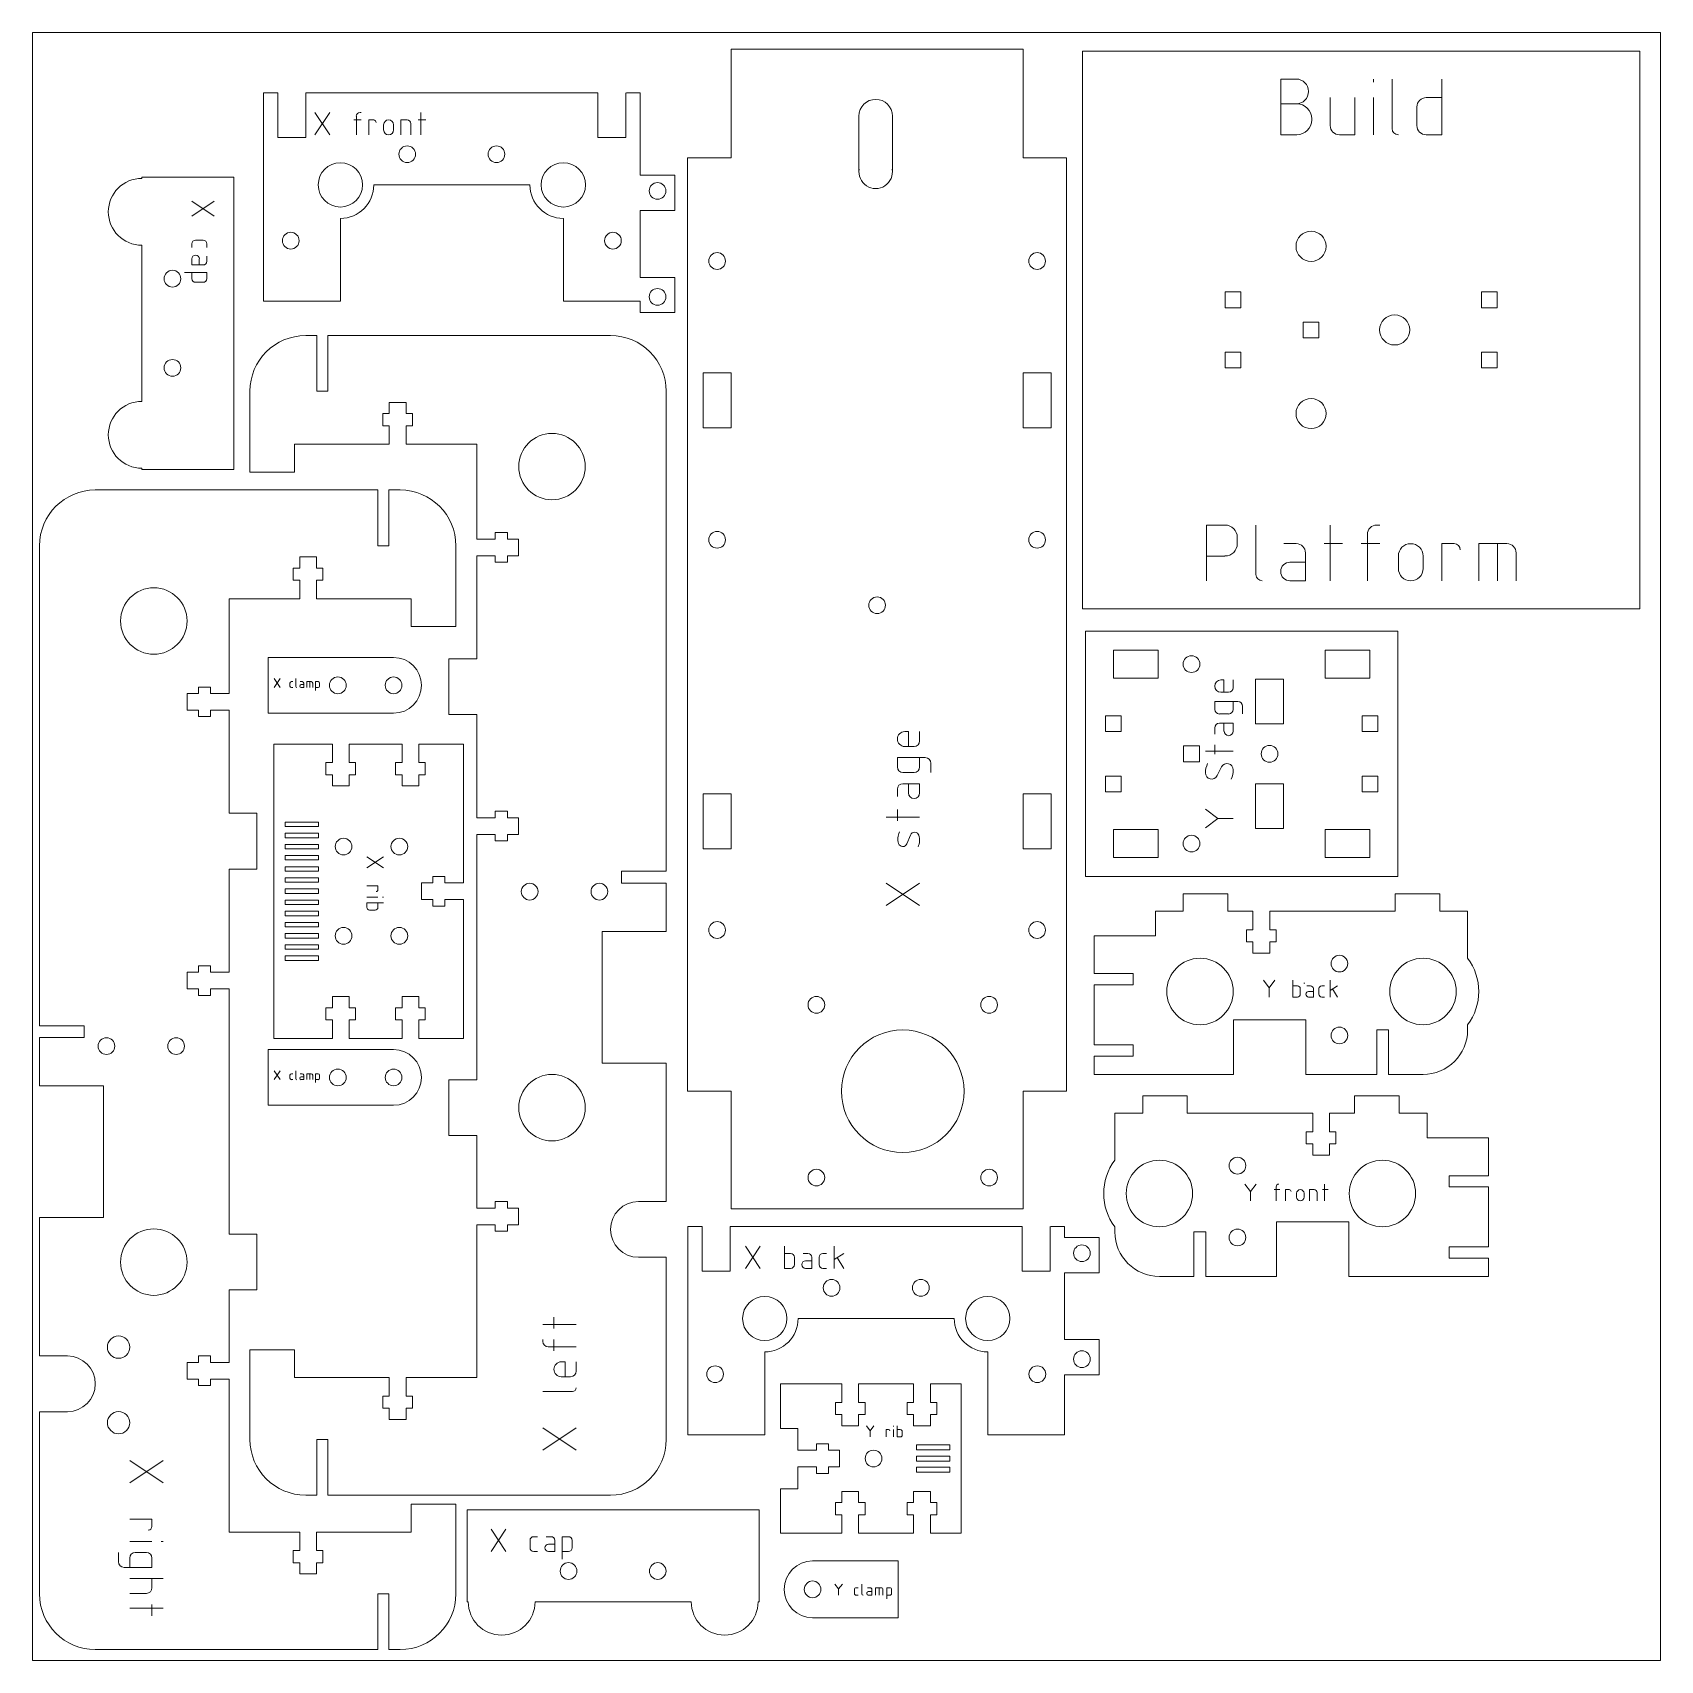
# Model space of a CAD drawing. Header units: millimetres. Extents: x 0 to 292, y 0 to 292.
import ezdxf

# ---------------------------------------------------------------- set-up
doc = ezdxf.new("R2010")
doc.units = ezdxf.units.MM
doc.layers.get('0').update_dxf_attribs({"linetype": 'CONTINUOUS', "lineweight": 25, "true_color": 0x000000})
for name, color, linetype, lineweight, true_color in [('boundries', 3, 'CONTINUOUS', 0, 0x00ff00), ('build-platform', 7, 'CONTINUOUS', 0, 0x000000), ('cuts', 7, 'CONTINUOUS', 0, 0x000000), ('inner-clamp', 7, 'CONTINUOUS', 0, 0x000000), ('main-deck', 7, 'CONTINUOUS', 0, 0x000000), ('rib', 7, 'CONTINUOUS', 0, 0x000000), ('rod-backplate', 7, 'CONTINUOUS', 0, 0x000000), ('rod-support', 7, 'CONTINUOUS', 0, 0x000000), ('side', 7, 'CONTINUOUS', 0, 0x000000), ('text', 4, 'CONTINUOUS', 0, 0x00ffff)]:
    doc.layers.add(name, color=color, linetype=linetype, lineweight=lineweight, true_color=true_color)

# ---------------------------------------------------------------- blocks, each defined once
blk = doc.blocks.new('tab')
at = {"layer": 'cuts'}
for p, q in [((-5, 5), (-5, 0)), ((-5, 5), (5, 5)), ((5, 0), (5, 5))]:
    blk.add_line(p, q, dxfattribs=at)
blk = doc.blocks.new('m3-t-slot')
at = {"layer": 'cuts'}
for p, q in [((-1.5, 7.5), (1.5, 7.5)), ((-1.5, 5.5), (-1.5, 7.5)), ((1.5, 7.5), (1.5, 5.5)), ((-2.66, 3.33), (-2.66, 5.5)), ((-2.66, 5.5), (-1.5, 5.5)), ((-1.5, 3.33), (-2.66, 3.33)), ((-1.5, 0), (-1.5, 3.33)), ((1.5, 5.5), (2.66, 5.5)), ((2.66, 3.33), (1.5, 3.33)), ((1.5, 3.33), (1.5, 0)), ((2.66, 5.5), (2.66, 3.33))]:
    blk.add_line(p, q, dxfattribs=at)
blk = doc.blocks.new('nema17')
at = {"layer": 'cuts'}
for centre, radius in [((-15.495, 15.495), 1.5), ((15.495, 15.495), 1.5), ((0, 0), 11), ((-15.495, -15.495), 1.5), ((15.495, -15.495), 1.5)]:
    blk.add_circle(centre, radius, dxfattribs=at)
blk = doc.blocks.new('slot')
at = {"layer": 'cuts'}
for p, q in [((-2.5, 4.95), (2.5, 4.95)), ((-2.5, 4.95), (-2.5, -4.95)), ((2.5, 4.95), (2.5, -4.95)), ((-2.5, -4.95), (2.5, -4.95))]:
    blk.add_line(p, q, dxfattribs=at)

msp = doc.modelspace()

# ---------------------------------------------------------------- linework, layer by layer
at = {"layer": 'boundries'}
for p, q in [((292, 292), (0, 292)), ((0, 292), (0, 0)), ((292, 0), (292, 292)), ((0, 0), (292, 0))]:
    msp.add_line(p, q, dxfattribs=at)
at = {"layer": 'build-platform'}
for p, q in [((188.33, 188.66), (188.33, 288.66)), ((188.33, 288.66), (288.33, 288.66)), ((288.33, 288.66), (288.33, 188.66)), ((216.74, 245.47), (213.92, 245.47)), ((213.92, 245.47), (213.92, 242.65)), ((216.74, 242.65), (216.74, 245.47)), ((262.74, 245.47), (259.92, 245.47)), ((259.92, 245.47), (259.92, 242.65)), ((262.74, 242.65), (262.74, 245.47)), ((213.92, 242.65), (216.74, 242.65)), ((259.92, 242.65), (262.74, 242.65)), ((230.74, 240.07), (227.92, 240.07)), ((227.92, 240.07), (227.92, 237.25)), ((230.74, 237.25), (230.74, 240.07)), ((227.92, 237.25), (230.74, 237.25)), ((216.74, 234.67), (213.92, 234.67)), ((213.92, 234.67), (213.92, 231.85)), ((216.74, 231.85), (216.74, 234.67)), ((262.74, 234.67), (259.92, 234.67)), ((259.92, 234.67), (259.92, 231.85)), ((262.74, 231.85), (262.74, 234.67)), ((213.92, 231.85), (216.74, 231.85)), ((259.92, 231.85), (262.74, 231.85)), ((288.33, 188.66), (188.33, 188.66))]:
    msp.add_line(p, q, dxfattribs=at)
for centre in [(229.33, 253.66), (244.33, 238.66), (229.33, 223.66)]:
    msp.add_circle(centre, 2.7, dxfattribs=at)
at = {"layer": 'cuts'}
for p, q in [((46.99, 213.15), (38.99, 213.15)), ((67.93, 185.45), (75.93, 185.45)), ((188.88, 140.62), (188.88, 184.62)), ((188.88, 184.62), (244.88, 184.62)), ((244.88, 184.62), (244.88, 140.62)), ((193.88, 176.22), (193.88, 181.22)), ((193.88, 181.22), (201.88, 181.22)), ((201.88, 181.22), (201.88, 176.22)), ((231.88, 176.22), (231.88, 181.22)), ((231.88, 181.22), (239.88, 181.22)), ((239.88, 181.22), (239.88, 176.22)), ((201.88, 176.22), (193.88, 176.22)), ((219.38, 168.02), (219.38, 176.02)), ((219.38, 176.02), (224.38, 176.02)), ((224.38, 176.02), (224.38, 168.02)), ((239.88, 176.22), (231.88, 176.22)), ((195.29, 169.43), (192.47, 169.43)), ((192.47, 169.43), (192.47, 166.61)), ((195.29, 166.61), (195.29, 169.43)), ((241.29, 169.43), (238.47, 169.43)), ((238.47, 169.43), (238.47, 166.61)), ((241.29, 166.61), (241.29, 169.43)), ((192.47, 166.61), (195.29, 166.61)), ((224.38, 168.02), (219.38, 168.02)), ((238.47, 166.61), (241.29, 166.61)), ((209.29, 164.03), (206.47, 164.03)), ((206.47, 164.03), (206.47, 161.21)), ((209.29, 161.21), (209.29, 164.03)), ((206.47, 161.21), (209.29, 161.21)), ((195.29, 158.63), (192.47, 158.63)), ((192.47, 158.63), (192.47, 155.81)), ((195.29, 155.81), (195.29, 158.63)), ((241.29, 158.63), (238.47, 158.63)), ((238.47, 158.63), (238.47, 155.81)), ((241.29, 155.81), (241.29, 158.63)), ((192.47, 155.81), (195.29, 155.81)), ((219.38, 149.22), (219.38, 157.22)), ((219.38, 157.22), (224.38, 157.22)), ((224.38, 157.22), (224.38, 149.22)), ((238.47, 155.81), (241.29, 155.81)), ((193.88, 144.02), (193.88, 149.02)), ((193.88, 149.02), (201.88, 149.02)), ((201.88, 149.02), (201.88, 144.02)), ((224.38, 149.22), (219.38, 149.22)), ((231.88, 144.02), (231.88, 149.02)), ((231.88, 149.02), (239.88, 149.02)), ((239.88, 149.02), (239.88, 144.02)), ((201.88, 144.02), (193.88, 144.02)), ((239.88, 144.02), (231.88, 144.02)), ((244.88, 140.62), (188.88, 140.62)), ((206.41, 134.39), (206.41, 137.49)), ((206.41, 137.49), (214.41, 137.49)), ((214.41, 137.49), (214.41, 134.39)), ((244.41, 134.39), (244.41, 137.49)), ((244.41, 137.49), (252.41, 137.49)), ((252.41, 137.49), (252.41, 134.39)), ((201.41, 134.39), (201.41, 129.99)), ((201.41, 134.39), (206.41, 134.39)), ((214.41, 134.39), (218.91, 134.39)), ((221.91, 134.39), (244.41, 134.39)), ((252.41, 134.39), (257.41, 134.39)), ((257.41, 125.99), (257.41, 134.39)), ((201.41, 129.99), (190.41, 129.99)), ((190.41, 129.99), (190.41, 123.19)), ((190.41, 123.19), (197.41, 123.19)), ((197.41, 123.19), (197.41, 121.19)), ((197.41, 121.19), (190.41, 121.19)), ((190.41, 121.19), (190.41, 110.41)), ((215.41, 105.11), (215.41, 114.91)), ((215.41, 114.91), (228.41, 114.91)), ((228.41, 114.91), (228.41, 105.11)), ((257.41, 113.11), (257.41, 113.99)), ((241.11, 105.11), (241.11, 113.11)), ((241.11, 113.11), (243.21, 113.11)), ((243.21, 113.11), (243.21, 105.11)), ((197.41, 110.41), (190.41, 110.41)), ((197.41, 108.41), (190.41, 108.41)), ((190.41, 108.41), (190.41, 105.11)), ((197.41, 110.41), (197.41, 108.41)), ((190.41, 105.11), (215.41, 105.11)), ((228.41, 105.11), (241.11, 105.11)), ((243.21, 105.11), (249.41, 105.11)), ((207.13, 101.25), (199.13, 101.25)), ((199.13, 101.25), (199.13, 98.15)), ((207.13, 98.15), (207.13, 101.25)), ((245.13, 101.25), (237.13, 101.25)), ((237.13, 101.25), (237.13, 98.15)), ((245.13, 98.15), (245.13, 101.25)), ((194.13, 89.75), (194.13, 98.15)), ((199.13, 98.15), (194.13, 98.15)), ((229.63, 98.15), (207.13, 98.15)), ((237.13, 98.15), (232.63, 98.15)), ((250.13, 98.15), (245.13, 98.15)), ((250.13, 98.15), (250.13, 93.75)), ((250.13, 93.75), (261.13, 93.75)), ((261.13, 93.75), (261.13, 86.95)), ((261.13, 86.95), (254.13, 86.95)), ((254.13, 86.95), (254.13, 84.95)), ((254.13, 84.95), (261.13, 84.95)), ((261.13, 84.95), (261.13, 74.17)), ((194.13, 76.87), (194.13, 77.75)), ((208.33, 76.87), (208.33, 68.87)), ((210.43, 76.87), (208.33, 76.87)), ((210.43, 68.87), (210.43, 76.87)), ((236.13, 78.67), (223.13, 78.67)), ((223.13, 78.67), (223.13, 68.87)), ((236.13, 68.87), (236.13, 78.67)), ((254.13, 74.17), (254.13, 72.17)), ((254.13, 74.17), (261.13, 74.17)), ((254.13, 72.17), (261.13, 72.17)), ((261.13, 72.17), (261.13, 68.87)), ((208.33, 68.87), (202.13, 68.87)), ((223.13, 68.87), (210.43, 68.87)), ((261.13, 68.87), (236.13, 68.87)), ((46.99, 55.73), (38.99, 55.73)), ((134.16, 49.61), (134.16, 41.61)), ((145.16, 49.61), (134.16, 49.61)), ((158.04, 49.61), (148.16, 49.61)), ((166.54, 49.61), (161.04, 49.61)), ((166.54, 22.81), (166.54, 49.61)), ((134.16, 41.61), (137.26, 41.61)), ((137.26, 41.61), (137.26, 37.71)), ((164.54, 38.66), (158.54, 38.66)), ((158.54, 38.66), (158.54, 37.76)), ((164.54, 37.76), (164.54, 38.66)), ((158.54, 37.76), (164.54, 37.76)), ((164.54, 36.66), (158.54, 36.66)), ((158.54, 36.66), (158.54, 35.76)), ((158.54, 35.76), (164.54, 35.76)), ((164.54, 35.76), (164.54, 36.66)), ((137.26, 34.71), (137.26, 30.81)), ((164.54, 34.66), (158.54, 34.66)), ((158.54, 34.66), (158.54, 33.76)), ((158.54, 33.76), (164.54, 33.76)), ((164.54, 33.76), (164.54, 34.66)), ((137.26, 30.81), (134.16, 30.81)), ((134.16, 30.81), (134.16, 22.81)), ((67.93, 28.03), (75.93, 28.03)), ((134.16, 22.81), (145.16, 22.81)), ((148.16, 22.81), (158.04, 22.81)), ((161.04, 22.81), (166.54, 22.81))]:
    msp.add_line(p, q, dxfattribs=at)
for centre, radius in [((207.88, 178.72), 1.5), ((221.88, 162.62), 1.5), ((207.88, 146.52), 1.5), ((209.41, 119.99), 5.96), ((234.41, 124.99), 1.5), ((249.41, 119.99), 5.96), ((234.41, 112.11), 1.5), ((202.13, 83.75), 5.96), ((216.13, 88.75), 1.5), ((242.13, 83.75), 5.96), ((216.13, 75.87), 1.5), ((150.85, 36.21), 1.5)]:
    msp.add_circle(centre, radius, dxfattribs=at)
for centre, radius, start, end in [((249.41, 119.99), 10, 323.1301, 36.8699), ((249.41, 113.11), 8, 270, 0), ((202.13, 83.75), 10, 143.1301, 216.8699), ((202.13, 76.87), 8, 180, 270)]:
    msp.add_arc(centre, radius, start, end, dxfattribs=at)
at = {"layer": 'inner-clamp'}
for p, q in [((42.26, 179.91), (42.26, 169.91)), ((64.76, 179.91), (42.26, 179.91)), ((64.76, 169.91), (42.26, 169.91)), ((42.26, 109.58), (42.26, 99.58)), ((64.76, 109.58), (42.26, 109.58)), ((64.76, 99.58), (42.26, 99.58)), ((139.92, 17.84), (155.28, 17.84)), ((155.28, 17.84), (155.28, 7.66)), ((139.92, 7.66), (155.28, 7.66))]:
    msp.add_line(p, q, dxfattribs=at)
for centre in [(54.76, 174.91), (64.76, 174.91), (54.76, 104.58), (64.76, 104.58), (139.92, 12.75)]:
    msp.add_circle(centre, 1.5, dxfattribs=at)
for centre, radius, start, end in [((64.76, 174.91), 5, 270, 90), ((64.76, 104.58), 5, 270, 90), ((139.92, 12.75), 5.09, 90, 270)]:
    msp.add_arc(centre, radius, start, end, dxfattribs=at)
at = {"layer": 'main-deck'}
for p, q in [((177.69, 289.02), (125.29, 289.02)), ((125.29, 289.02), (125.29, 269.52)), ((177.69, 289.02), (177.69, 269.52)), ((148.24, 277.02), (148.24, 267.02)), ((154.24, 267.02), (154.24, 277.02)), ((125.29, 269.52), (117.49, 269.52)), ((117.49, 269.52), (117.49, 102.1)), ((177.69, 269.52), (185.49, 269.52)), ((185.49, 102.1), (185.49, 269.52)), ((117.49, 102.1), (125.29, 102.1)), ((125.29, 102.1), (125.29, 81.02)), ((177.69, 81.02), (177.69, 102.1)), ((177.69, 102.1), (185.49, 102.1)), ((125.29, 81.02), (177.69, 81.02))]:
    msp.add_line(p, q, dxfattribs=at)
for centre in [(122.79, 251.02), (180.19, 251.02), (122.79, 201.02), (180.19, 201.02), (151.49, 189.27), (122.79, 131.02), (180.19, 131.02)]:
    msp.add_circle(centre, 1.5, dxfattribs=at)
for centre, start, end in [((151.24, 277.02), 360, 180), ((151.24, 267.02), 170.4059, 9.5941)]:
    msp.add_arc(centre, 3, start, end, dxfattribs=at)
at = {"layer": 'rib'}
for p, q in [((43.29, 164.38), (53.79, 164.38)), ((43.29, 111.58), (43.29, 164.38)), ((56.79, 164.38), (66.29, 164.38)), ((69.29, 164.38), (77.29, 164.38)), ((77.29, 164.38), (77.29, 139.48)), ((45.29, 150.38), (51.29, 150.38)), ((45.29, 149.58), (45.29, 150.38)), ((51.29, 149.58), (45.29, 149.58)), ((51.29, 150.38), (51.29, 149.58)), ((45.29, 148.38), (51.29, 148.38)), ((45.29, 147.58), (45.29, 148.38)), ((51.29, 147.58), (45.29, 147.58)), ((45.29, 146.38), (51.29, 146.38)), ((45.29, 145.58), (45.29, 146.38)), ((51.29, 148.38), (51.29, 147.58)), ((51.29, 146.38), (51.29, 145.58)), ((51.29, 145.58), (45.29, 145.58)), ((45.29, 144.38), (51.29, 144.38)), ((45.29, 143.58), (45.29, 144.38)), ((51.29, 143.58), (45.29, 143.58)), ((51.29, 144.38), (51.29, 143.58)), ((45.29, 142.38), (51.29, 142.38)), ((45.29, 141.58), (45.29, 142.38)), ((51.29, 141.58), (45.29, 141.58)), ((45.29, 140.38), (51.29, 140.38)), ((45.29, 139.58), (45.29, 140.38)), ((51.29, 142.38), (51.29, 141.58)), ((51.29, 140.38), (51.29, 139.58)), ((51.29, 139.58), (45.29, 139.58)), ((45.29, 138.38), (51.29, 138.38)), ((45.29, 137.58), (45.29, 138.38)), ((51.29, 137.58), (45.29, 137.58)), ((51.29, 138.38), (51.29, 137.58)), ((45.29, 136.38), (51.29, 136.38)), ((45.29, 135.58), (45.29, 136.38)), ((51.29, 135.58), (45.29, 135.58)), ((45.29, 134.38), (51.29, 134.38)), ((45.29, 133.58), (45.29, 134.38)), ((51.29, 136.38), (51.29, 135.58)), ((51.29, 134.38), (51.29, 133.58)), ((77.29, 136.48), (77.29, 111.58)), ((51.29, 133.58), (45.29, 133.58)), ((45.29, 132.38), (51.29, 132.38)), ((45.29, 131.58), (45.29, 132.38)), ((51.29, 131.58), (45.29, 131.58)), ((51.29, 132.38), (51.29, 131.58)), ((45.29, 130.38), (51.29, 130.38)), ((45.29, 129.58), (45.29, 130.38)), ((51.29, 129.58), (45.29, 129.58)), ((51.29, 130.38), (51.29, 129.58)), ((45.29, 128.38), (51.29, 128.38)), ((45.29, 127.58), (45.29, 128.38)), ((51.29, 127.58), (45.29, 127.58)), ((45.29, 126.38), (51.29, 126.38)), ((45.29, 125.58), (45.29, 126.38)), ((51.29, 125.58), (45.29, 125.58)), ((51.29, 128.38), (51.29, 127.58)), ((51.29, 126.38), (51.29, 125.58)), ((53.79, 111.58), (43.29, 111.58)), ((66.29, 111.58), (56.79, 111.58)), ((77.29, 111.58), (69.29, 111.58))]:
    msp.add_line(p, q, dxfattribs=at)
for centre in [(55.79, 145.98), (65.79, 145.98), (55.79, 129.98), (65.79, 129.98)]:
    msp.add_circle(centre, 1.5, dxfattribs=at)
at = {"layer": 'rod-backplate'}
for p, q in [((36.09, 266.05), (19.59, 266.05)), ((19.59, 265.85), (19.59, 266.05)), ((36.09, 266.05), (28.09, 266.05)), ((36.09, 213.65), (36.09, 266.05)), ((19.59, 253.85), (19.59, 225.85)), ((19.59, 213.85), (19.59, 213.65)), ((19.59, 213.65), (36.09, 213.65)), ((36.09, 213.65), (28.09, 213.65)), ((77.94, 27.04), (77.94, 19.04)), ((130.34, 27.04), (77.94, 27.04)), ((77.94, 27.04), (77.94, 10.54)), ((130.34, 27.04), (130.34, 19.04)), ((130.34, 10.54), (130.34, 27.04)), ((78.14, 10.54), (77.94, 10.54)), ((90.14, 10.54), (118.14, 10.54)), ((130.14, 10.54), (130.34, 10.54))]:
    msp.add_line(p, q, dxfattribs=at)
for centre in [(25.09, 247.85), (25.09, 231.85), (96.14, 16.04), (112.14, 16.04)]:
    msp.add_circle(centre, 1.5, dxfattribs=at)
for centre, start, end in [((19.59, 259.85), 90, 270), ((19.59, 219.85), 90, 270), ((84.14, 10.54), 180, 360), ((124.14, 10.54), 180, 360)]:
    msp.add_arc(centre, 6, start, end, dxfattribs=at)
at = {"layer": 'rod-support'}
for p, q in [((41.41, 281.17), (44.01, 281.17)), ((41.41, 243.79), (41.41, 281.17)), ((44.01, 281.17), (44.01, 273.17)), ((49.01, 281.17), (49.01, 273.17)), ((101.41, 281.17), (49.01, 281.17)), ((101.41, 281.17), (101.41, 273.17)), ((106.41, 281.17), (106.41, 273.17)), ((109.01, 281.17), (106.51, 281.17)), ((109.01, 281.17), (109.01, 266.39)), ((44.01, 273.17), (49.01, 273.17)), ((101.41, 273.17), (106.41, 273.17)), ((109.01, 266.39), (115.21, 266.39)), ((115.21, 266.39), (115.21, 260.09)), ((61.21, 264.67), (89.21, 264.67)), ((109.01, 260.09), (115.21, 260.09)), ((109.01, 260.09), (109.01, 248.09)), ((55.21, 258.67), (55.21, 243.79)), ((95.21, 258.67), (95.21, 243.79)), ((109.01, 248.09), (115.21, 248.09)), ((115.21, 248.09), (115.21, 241.79)), ((41.41, 243.79), (55.21, 243.79)), ((95.21, 243.79), (109.01, 243.79)), ((109.01, 241.79), (115.21, 241.79)), ((117.53, 77.84), (120.13, 77.84)), ((117.53, 40.46), (117.53, 77.84)), ((120.13, 77.84), (120.13, 69.84)), ((125.13, 77.84), (125.13, 69.84)), ((177.53, 77.84), (125.13, 77.84)), ((177.53, 77.84), (177.53, 69.84)), ((182.53, 77.84), (182.53, 69.84)), ((185.13, 77.84), (182.63, 77.84)), ((185.13, 75.84), (191.33, 75.84)), ((191.33, 75.84), (191.33, 69.54)), ((120.13, 69.84), (125.13, 69.84)), ((177.53, 69.84), (182.53, 69.84)), ((185.13, 69.54), (191.33, 69.54)), ((185.13, 69.54), (185.13, 57.54)), ((137.33, 61.34), (165.33, 61.34)), ((185.13, 57.54), (191.33, 57.54)), ((191.33, 57.54), (191.33, 51.24)), ((131.33, 55.34), (131.33, 40.46)), ((171.33, 55.34), (171.33, 40.46)), ((185.13, 51.24), (191.33, 51.24)), ((185.13, 51.24), (185.13, 40.46)), ((117.53, 40.46), (131.33, 40.46)), ((171.33, 40.46), (185.13, 40.46))]:
    msp.add_line(p, q, dxfattribs=at)
for centre, radius in [((67.21, 270.17), 1.5), ((83.21, 270.17), 1.5), ((55.21, 264.67), 3.97), ((95.21, 264.67), 3.97), ((112.11, 263.59), 1.5), ((46.31, 254.67), 1.5), ((104.11, 254.67), 1.5), ((112.11, 244.59), 1.5), ((188.23, 73.04), 1.5), ((143.33, 66.84), 1.5), ((159.33, 66.84), 1.5), ((131.33, 61.34), 3.97), ((171.33, 61.34), 3.97), ((188.23, 54.04), 1.5), ((122.43, 51.34), 1.5), ((180.23, 51.34), 1.5)]:
    msp.add_circle(centre, radius, dxfattribs=at)
for centre, start, end in [((55.21, 264.67), 270, 360), ((95.21, 264.67), 180, 270), ((131.33, 61.34), 270, 360), ((171.33, 61.34), 180, 270)]:
    msp.add_arc(centre, 6, start, end, dxfattribs=at)
at = {"layer": 'side'}
for p, q in [((109.01, 243.79), (109.01, 241.79)), ((48.99, 237.65), (50.99, 237.65)), ((50.99, 227.65), (50.99, 237.65)), ((52.99, 237.65), (52.99, 227.65)), ((52.99, 237.65), (103.67, 237.65)), ((38.99, 213.15), (38.99, 227.65)), ((52.99, 227.65), (50.99, 227.65)), ((113.67, 227.65), (113.67, 141.55)), ((63.99, 218.15), (46.99, 218.15)), ((46.99, 213.15), (46.99, 218.15)), ((79.67, 218.15), (66.99, 218.15)), ((79.67, 218.15), (79.67, 201.15)), ((61.93, 209.95), (11.25, 209.95)), ((61.93, 209.95), (61.93, 199.95)), ((63.93, 199.95), (63.93, 209.95)), ((65.93, 209.95), (63.93, 209.95)), ((1.25, 199.95), (1.25, 113.85)), ((61.93, 199.95), (63.93, 199.95)), ((75.93, 185.45), (75.93, 199.95)), ((79.67, 198.15), (79.67, 179.65)), ((35.25, 190.45), (35.25, 173.45)), ((35.25, 190.45), (47.93, 190.45)), ((50.93, 190.45), (67.93, 190.45)), ((67.93, 185.45), (67.93, 190.45)), ((35.25, 170.45), (35.25, 151.95)), ((79.67, 169.65), (79.67, 151.15)), ((79.67, 148.15), (79.67, 104.15)), ((35.25, 141.95), (35.25, 123.45)), ((105.67, 141.55), (113.67, 141.55)), ((105.67, 139.45), (105.67, 141.55)), ((113.67, 139.45), (105.67, 139.45)), ((113.67, 139.45), (113.67, 130.75)), ((113.67, 130.75), (102.17, 130.75)), ((102.17, 107.15), (102.17, 130.75)), ((35.25, 120.45), (35.25, 76.45)), ((9.25, 113.85), (1.25, 113.85)), ((1.25, 111.75), (9.25, 111.75)), ((1.25, 111.75), (1.25, 103.05)), ((9.25, 111.75), (9.25, 113.85)), ((113.67, 107.15), (102.17, 107.15)), ((113.67, 82.32), (113.67, 107.15)), ((1.25, 103.05), (12.75, 103.05)), ((12.75, 79.45), (12.75, 103.05)), ((79.67, 94.15), (79.67, 81.15)), ((113.67, 82.32), (108.67, 82.32)), ((1.25, 54.62), (1.25, 79.45)), ((1.25, 79.45), (12.75, 79.45)), ((79.67, 78.15), (79.67, 50.73)), ((185.13, 75.84), (185.13, 77.84)), ((108.67, 72.32), (113.67, 72.32)), ((113.67, 39.65), (113.67, 72.32)), ((35.25, 66.45), (35.25, 53.45)), ((38.99, 55.73), (38.99, 39.65)), ((46.99, 50.73), (46.99, 55.73)), ((1.25, 54.62), (6.25, 54.62)), ((35.25, 50.45), (35.25, 23.03)), ((63.99, 50.73), (46.99, 50.73)), ((66.99, 50.73), (79.67, 50.73)), ((1.25, 11.95), (1.25, 44.62)), ((6.25, 44.62), (1.25, 44.62)), ((52.99, 39.65), (50.99, 39.65)), ((50.99, 39.65), (50.99, 29.65)), ((52.99, 29.65), (52.99, 39.65)), ((48.99, 29.65), (50.99, 29.65)), ((52.99, 29.65), (103.67, 29.65)), ((67.93, 23.03), (67.93, 28.03)), ((75.93, 28.03), (75.93, 11.95)), ((47.93, 23.03), (35.25, 23.03)), ((50.93, 23.03), (67.93, 23.03)), ((61.93, 1.95), (61.93, 11.95)), ((61.93, 11.95), (63.93, 11.95)), ((63.93, 11.95), (63.93, 1.95)), ((61.93, 1.95), (11.25, 1.95)), ((65.93, 1.95), (63.93, 1.95))]:
    msp.add_line(p, q, dxfattribs=at)
for centre, radius in [((93.17, 214.15), 5.96), ((21.75, 186.45), 5.96), ((89.17, 137.9), 1.5), ((101.67, 137.9), 1.5), ((13.25, 110.2), 1.5), ((25.75, 110.2), 1.5), ((93.17, 99.15), 5.96), ((21.75, 71.45), 5.96), ((15.43, 56.2), 2), ((15.43, 42.64), 2)]:
    msp.add_circle(centre, radius, dxfattribs=at)
for centre, radius, start, end in [((48.99, 227.65), 10, 90, 180), ((103.67, 227.65), 10, 360, 90), ((11.25, 199.95), 10, 90, 180), ((65.93, 199.95), 10, 0, 90), ((108.67, 77.32), 5, 90, 270), ((6.25, 49.62), 5, 270, 90), ((48.99, 39.65), 10, 180, 270), ((103.67, 39.65), 10, 270, 360), ((11.25, 11.95), 10, 180, 270), ((65.93, 11.95), 10, 270, 0)]:
    msp.add_arc(centre, radius, start, end, dxfattribs=at)
at = {"layer": 'text'}
for p, q in [((223.88, 273.66), (223.88, 283.66)), ((223.88, 283.66), (226.66, 283.66)), ((240.55, 283.1), (240.55, 283.66)), ((243.88, 283.66), (243.88, 274.77)), ((252.77, 283.66), (252.77, 273.66)), ((232.77, 280.33), (232.77, 275.33)), ((237.21, 273.66), (237.21, 280.33)), ((240.55, 273.66), (240.55, 280.33)), ((249.99, 280.33), (252.77, 280.33)), ((50.63, 277.66), (53.3, 273.66)), ((50.63, 273.66), (53.3, 277.66)), ((58.74, 277.66), (58.97, 277.66)), ((69.63, 277.66), (69.63, 273.66)), ((223.88, 279.22), (226.77, 279.22)), ((248.33, 275.33), (248.33, 278.66)), ((57.63, 276.33), (58.97, 276.33)), ((58.08, 273.66), (58.08, 276.99)), ((60.3, 273.66), (60.3, 276.33)), ((60.3, 276.33), (61.19, 276.33)), ((62.97, 275.44), (62.97, 274.55)), ((64.74, 274.55), (64.74, 275.44)), ((66.08, 273.66), (66.08, 276.33)), ((66.08, 276.33), (67.19, 276.33)), ((67.86, 275.66), (67.86, 273.66)), ((69.19, 276.33), (70.52, 276.33)), ((229.44, 276.55), (229.44, 276.33)), ((226.77, 273.66), (223.88, 273.66)), ((234.44, 273.66), (237.21, 273.66)), ((252.77, 273.66), (249.99, 273.66)), ((32.58, 261.76), (28.58, 259.09)), ((28.58, 261.76), (32.58, 259.09)), ((28.58, 254.09), (28.58, 253.42)), ((30.58, 254.76), (29.25, 254.76)), ((31.25, 253.42), (31.25, 254.09)), ((28.58, 250.31), (28.58, 251.42)), ((29.91, 251.42), (29.91, 250.31)), ((31.25, 251.87), (31.25, 250.98)), ((31.25, 248.98), (27.25, 248.98)), ((30.58, 250.31), (28.58, 250.31)), ((28.58, 248.98), (28.58, 247.87)), ((31.25, 247.87), (31.25, 248.98)), ((29.25, 247.2), (30.58, 247.2)), ((210.55, 193.66), (210.55, 203.66)), ((210.55, 203.66), (213.88, 203.66)), ((219.44, 203.66), (219.44, 194.77)), ((232.77, 203.66), (232.77, 193.66)), ((239.44, 193.66), (239.44, 201.99)), ((241.1, 203.66), (241.66, 203.66)), ((216.1, 201.44), (216.1, 200.33)), ((224.44, 200.33), (226.66, 200.33)), ((228.33, 198.66), (228.33, 193.66)), ((231.66, 200.33), (234.99, 200.33)), ((238.33, 200.33), (241.66, 200.33)), ((252.77, 193.66), (252.77, 200.33)), ((252.77, 200.33), (254.99, 200.33)), ((259.44, 193.66), (259.44, 200.33)), ((259.44, 200.33), (264.44, 200.33)), ((262.77, 200.33), (262.77, 193.66)), ((266.1, 198.66), (266.1, 193.66)), ((213.88, 198.1), (210.55, 198.1)), ((225.55, 196.99), (228.33, 196.99)), ((244.99, 198.1), (244.99, 195.88)), ((249.44, 195.88), (249.44, 198.1)), ((228.33, 193.66), (225.55, 193.66)), ((43.36, 176.11), (44.43, 174.51)), ((43.36, 174.51), (44.43, 176.11)), ((46.16, 175.31), (46.16, 174.77)), ((46.69, 175.57), (46.43, 175.57)), ((47.23, 176.11), (47.23, 174.68)), ((48.03, 175.57), (48.38, 175.57)), ((48.65, 175.31), (48.65, 174.51)), ((49.18, 174.51), (49.18, 175.57)), ((49.18, 175.57), (49.98, 175.57)), ((49.71, 175.57), (49.71, 174.51)), ((50.25, 175.31), (50.25, 174.51)), ((51.23, 175.57), (50.78, 175.57)), ((50.78, 175.57), (50.78, 173.97)), ((51.49, 174.77), (51.49, 175.31)), ((213.71, 175.88), (213.16, 175.88)), ((213.71, 173.66), (213.71, 175.88)), ((215.38, 174.49), (215.38, 175.88)), ((46.43, 174.51), (46.69, 174.51)), ((48.2, 175.04), (48.65, 175.04)), ((48.65, 174.51), (48.2, 174.51)), ((50.78, 174.51), (51.23, 174.51)), ((213.16, 173.66), (214.55, 173.66)), ((216.21, 171.99), (212.05, 171.99)), ((212.05, 171.99), (212.05, 170.6)), ((212.88, 169.77), (214.55, 169.77)), ((215.38, 170.6), (215.38, 171.99)), ((217.05, 169.77), (217.05, 171.16)), ((157.12, 166.61), (156.46, 166.61)), ((157.12, 163.94), (157.12, 166.61)), ((159.12, 164.94), (159.12, 166.61)), ((212.05, 166.16), (212.05, 167.27)), ((212.88, 168.1), (215.38, 168.1)), ((213.71, 166.71), (213.71, 168.1)), ((215.38, 168.1), (215.38, 166.71)), ((156.46, 163.94), (158.12, 163.94)), ((212.05, 162.55), (212.05, 164.21)), ((160.12, 161.94), (155.12, 161.94)), ((155.12, 161.94), (155.12, 160.27)), ((159.12, 160.27), (159.12, 161.94)), ((161.12, 159.27), (161.12, 160.94)), ((210.38, 163.1), (215.38, 163.1)), ((156.12, 159.27), (158.12, 159.27)), ((212.48, 158.71), (213.28, 160.27)), ((155.12, 154.94), (155.12, 156.27)), ((156.12, 157.27), (159.12, 157.27)), ((157.12, 155.61), (157.12, 157.27)), ((159.12, 157.27), (159.12, 155.61)), ((155.12, 150.61), (155.12, 152.61)), ((212.6, 151.02), (210.38, 152.69)), ((153.12, 151.27), (159.12, 151.27)), ((210.38, 149.35), (212.6, 151.02)), ((212.6, 151.02), (215.38, 151.02)), ((156.84, 146.48), (157.49, 148.06)), ((62.96, 144.17), (59.96, 142.17)), ((59.96, 144.17), (62.96, 142.17)), ((59.96, 138.92), (61.96, 138.92)), ((61.96, 138.92), (61.96, 138.26)), ((153.12, 135.44), (159.12, 139.44)), ((159.12, 135.44), (153.12, 139.44)), ((59.96, 136.92), (61.96, 136.92)), ((62.96, 135.92), (59.96, 135.92)), ((59.96, 135.92), (59.96, 135.09)), ((60.46, 134.59), (61.46, 134.59)), ((61.96, 135.09), (61.96, 135.92)), ((62.79, 136.92), (62.96, 136.92)), ((220.82, 122), (221.82, 120.66)), ((221.82, 120.66), (222.82, 122)), ((221.82, 120.66), (221.82, 119)), ((226.07, 122), (226.07, 119)), ((226.9, 121), (226.07, 121)), ((227.4, 119.5), (227.4, 120.5)), ((228.04, 121.49), (228.21, 121.49)), ((228.57, 121), (229.24, 121)), ((228.9, 120), (229.74, 120)), ((229.74, 120.5), (229.74, 119)), ((230.74, 120.5), (230.74, 119.5)), ((231.74, 121), (231.24, 121)), ((232.74, 122), (232.74, 119)), ((232.74, 120.16), (234.07, 121)), ((233.18, 120.44), (234.07, 119)), ((226.07, 119), (226.9, 119)), ((229.74, 119), (228.9, 119)), ((231.24, 119), (231.74, 119)), ((43.36, 105.78), (44.43, 104.18)), ((43.36, 104.18), (44.43, 105.78)), ((46.69, 105.24), (46.43, 105.24)), ((47.23, 105.78), (47.23, 104.35)), ((48.03, 105.24), (48.38, 105.24)), ((49.18, 104.18), (49.18, 105.24)), ((49.18, 105.24), (49.98, 105.24)), ((49.71, 105.24), (49.71, 104.18)), ((51.23, 105.24), (50.78, 105.24)), ((50.78, 105.24), (50.78, 103.64)), ((46.16, 104.98), (46.16, 104.44)), ((46.43, 104.18), (46.69, 104.18)), ((48.2, 104.71), (48.65, 104.71)), ((48.65, 104.18), (48.2, 104.18)), ((48.65, 104.98), (48.65, 104.18)), ((50.25, 104.98), (50.25, 104.18)), ((50.78, 104.18), (51.23, 104.18)), ((51.49, 104.44), (51.49, 104.98)), ((217.48, 85.45), (218.48, 84.12)), ((218.48, 84.12), (219.48, 85.45)), ((223.07, 82.45), (223.07, 84.95)), ((231.73, 85.45), (231.73, 82.45)), ((218.48, 84.12), (218.48, 82.45)), ((222.73, 84.45), (223.73, 84.45)), ((224.73, 82.45), (224.73, 84.45)), ((224.73, 84.45), (225.4, 84.45)), ((226.73, 83.79), (226.73, 83.12)), ((228.07, 83.12), (228.07, 83.79)), ((229.07, 82.45), (229.07, 84.45)), ((229.07, 84.45), (229.9, 84.45)), ((230.4, 83.95), (230.4, 82.45)), ((231.4, 84.45), (232.4, 84.45)), ((127.87, 74.33), (130.53, 70.33)), ((127.87, 70.33), (130.53, 74.33)), ((134.87, 74.33), (134.87, 70.33)), ((143.76, 74.33), (143.76, 70.33)), ((135.98, 73), (134.87, 73)), ((134.87, 70.33), (135.98, 70.33)), ((136.65, 71), (136.65, 72.33)), ((138.2, 73), (139.09, 73)), ((138.65, 71.66), (139.76, 71.66)), ((139.76, 70.33), (138.65, 70.33)), ((139.76, 72.33), (139.76, 70.33)), ((141.09, 72.33), (141.09, 71)), ((142.42, 73), (141.76, 73)), ((141.76, 70.33), (142.42, 70.33)), ((143.76, 71.89), (145.53, 73)), ((144.34, 72.25), (145.53, 70.33)), ((93.51, 59.56), (93.51, 61.56)), ((91.51, 60.23), (97.51, 60.23)), ((91.51, 57.23), (91.51, 57.56)), ((97.51, 56.23), (92.51, 56.23)), ((93.51, 55.56), (93.51, 57.56)), ((95.51, 53.56), (94.84, 53.56)), ((95.51, 50.9), (95.51, 53.56)), ((97.51, 51.9), (97.51, 53.56)), ((94.84, 50.9), (96.51, 50.9)), ((91.51, 48.23), (96.84, 48.23)), ((91.51, 37.73), (97.51, 41.73)), ((97.51, 37.73), (91.51, 41.73)), ((149.59, 42.08), (150.26, 41.19)), ((150.26, 41.19), (150.92, 42.08)), ((150.26, 41.19), (150.26, 40.08)), ((153.09, 40.08), (153.09, 41.42)), ((153.09, 41.42), (153.53, 41.42)), ((154.42, 41.97), (154.42, 42.08)), ((154.42, 40.08), (154.42, 41.42)), ((155.09, 42.08), (155.09, 40.08)), ((155.65, 41.42), (155.09, 41.42)), ((155.98, 40.42), (155.98, 41.08)), ((155.09, 40.08), (155.65, 40.08)), ((23.42, 35.86), (17.42, 31.86)), ((17.42, 35.86), (23.42, 31.86)), ((17.42, 25.36), (21.42, 25.36)), ((21.42, 25.36), (21.42, 24.03)), ((82.24, 23.53), (84.9, 19.53)), ((82.24, 19.53), (84.9, 23.53)), ((17.42, 21.36), (21.42, 21.36)), ((23.08, 21.36), (23.42, 21.36)), ((89.24, 21.53), (89.24, 20.19)), ((90.57, 22.19), (89.9, 22.19)), ((92.12, 22.19), (93.01, 22.19)), ((92.57, 20.86), (93.68, 20.86)), ((93.68, 21.53), (93.68, 19.53)), ((96.12, 22.19), (95.01, 22.19)), ((95.01, 22.19), (95.01, 18.19)), ((96.79, 20.19), (96.79, 21.53)), ((15.42, 19.36), (15.42, 17.7)), ((17.42, 18.36), (17.42, 16.7)), ((20.42, 19.36), (18.42, 19.36)), ((21.42, 16.7), (21.42, 18.36)), ((89.9, 19.53), (90.57, 19.53)), ((93.68, 19.53), (92.57, 19.53)), ((95.01, 19.53), (96.12, 19.53)), ((16.42, 16.7), (21.42, 16.7)), ((23.42, 14.7), (17.42, 14.7)), ((21.42, 14.7), (21.42, 13.03)), ((20.42, 12.03), (17.42, 12.03)), ((143.93, 13.71), (144.59, 12.82)), ((144.59, 12.82), (145.26, 13.71)), ((144.59, 12.82), (144.59, 11.71)), ((147.43, 12.71), (147.43, 12.04)), ((148.09, 13.04), (147.76, 13.04)), ((147.76, 11.71), (148.09, 11.71)), ((148.76, 13.71), (148.76, 11.93)), ((149.76, 13.04), (150.21, 13.04)), ((149.98, 12.37), (150.54, 12.37)), ((150.54, 11.71), (149.98, 11.71)), ((150.54, 12.71), (150.54, 11.71)), ((151.21, 11.71), (151.21, 13.04)), ((151.21, 13.04), (152.21, 13.04)), ((151.87, 13.04), (151.87, 11.71)), ((152.54, 12.71), (152.54, 11.71)), ((153.76, 13.04), (153.21, 13.04)), ((153.21, 13.04), (153.21, 11.04)), ((153.21, 11.71), (153.76, 11.71)), ((154.09, 12.04), (154.09, 12.71)), ((23.42, 9.36), (17.42, 9.36)), ((21.42, 10.03), (21.42, 8.03))]:
    msp.add_line(p, q, dxfattribs=at)
for centre, radius, start, end in [((226.66, 281.44), 2.22, 270, 90), ((249.99, 278.66), 1.67, 90, 180), ((58.74, 276.99), 0.667, 90, 180), ((226.77, 276.55), 2.67, 0, 90), ((61.19, 275.88), 0.444, 360, 90), ((63.86, 275.44), 0.889, 360, 180), ((63.86, 274.55), 0.889, 180, 360), ((67.19, 275.66), 0.667, 360, 90), ((226.77, 276.33), 2.67, 270, 0), ((234.44, 275.33), 1.67, 180, 270), ((244.99, 274.77), 1.11, 180, 270), ((249.99, 275.33), 1.67, 180, 270), ((29.25, 254.09), 0.667, 90, 180), ((30.58, 254.09), 0.667, 360, 90), ((29.25, 251.42), 0.667, 360, 180), ((30.58, 250.98), 0.667, 270, 360), ((29.25, 247.87), 0.667, 180, 270), ((30.58, 247.87), 0.667, 270, 360), ((213.88, 201.44), 2.22, 0, 90), ((241.1, 201.99), 1.67, 90, 180), ((213.88, 200.33), 2.22, 270, 0), ((226.66, 198.66), 1.67, 0, 90), ((247.21, 198.1), 2.22, 0, 180), ((254.99, 199.22), 1.11, 0, 90), ((264.44, 198.66), 1.67, 0, 90), ((225.55, 195.33), 1.67, 90, 270), ((247.21, 195.88), 2.22, 180, 0), ((220.55, 194.77), 1.11, 180, 270), ((46.43, 175.31), 0.267, 90, 180), ((48.38, 175.31), 0.267, 0, 90), ((49.98, 175.31), 0.267, 0, 90), ((51.23, 175.31), 0.267, 0, 90), ((213.16, 174.77), 1.11, 90, 270), ((46.43, 174.77), 0.267, 180, 270), ((47.4, 174.68), 0.178, 180, 270), ((48.2, 174.77), 0.267, 90, 270), ((51.23, 174.77), 0.267, 270, 0), ((214.55, 174.49), 0.833, 270, 360), ((212.88, 170.6), 0.833, 180, 270), ((214.55, 170.6), 0.833, 270, 360), ((216.21, 171.16), 0.833, 360, 90), ((156.46, 165.27), 1.33, 90, 270), ((212.88, 167.27), 0.833, 90, 180), ((214.55, 166.71), 0.833, 180, 360), ((158.12, 164.94), 1, 270, 360), ((160.12, 160.94), 1, 360, 90), ((214.06, 159.21), 3.68, 153.07, 180), ((214.27, 159.77), 1.11, 360, 152.98), ((156.12, 160.27), 1, 180, 270), ((158.12, 160.27), 1, 270, 360), ((211.49, 159.21), 1.11, 180, 333), ((211.7, 159.77), 3.68, 333.1, 360), ((156.12, 156.27), 1, 90, 180), ((158.12, 155.61), 1, 180, 360), ((157.91, 147.38), 2.7, 153.1, 198.3), ((156.1, 146.79), 0.8, 198.3, 337.8), ((158.23, 147.76), 0.8, 18.3, 157.79), ((156.42, 147.17), 2.7, 333.1, 18.3), ((61.63, 138.26), 0.333, 270, 360), ((60.46, 135.09), 0.5, 180, 270), ((61.46, 135.09), 0.5, 270, 360), ((226.9, 120.5), 0.5, 0, 90), ((228.9, 119.5), 0.5, 90, 270), ((229.24, 120.5), 0.5, 0, 90), ((231.24, 120.5), 0.5, 90, 180), ((226.9, 119.5), 0.5, 270, 0), ((231.24, 119.5), 0.5, 180, 270), ((46.43, 104.98), 0.267, 90, 180), ((48.38, 104.98), 0.267, 0, 90), ((49.98, 104.98), 0.267, 0, 90), ((51.23, 104.98), 0.267, 0, 90), ((46.43, 104.44), 0.267, 180, 270), ((47.4, 104.35), 0.178, 180, 270), ((48.2, 104.44), 0.267, 90, 270), ((51.23, 104.44), 0.267, 270, 0), ((223.57, 84.95), 0.5, 90, 180), ((225.4, 84.12), 0.333, 0, 90), ((227.4, 83.79), 0.667, 0, 180), ((227.4, 83.12), 0.667, 180, 0), ((229.9, 83.95), 0.5, 0, 90), ((135.98, 72.33), 0.667, 360, 90), ((135.98, 71), 0.667, 270, 360), ((138.65, 71), 0.667, 90, 270), ((139.09, 72.33), 0.667, 360, 90), ((141.76, 72.33), 0.667, 90, 180), ((141.76, 71), 0.667, 180, 270), ((92.51, 57.23), 1, 180, 270), ((94.84, 52.23), 1.33, 90, 270), ((96.51, 51.9), 1, 270, 360), ((96.84, 48.9), 0.667, 270, 360), ((153.53, 41.19), 0.222, 0, 90), ((155.65, 41.08), 0.333, 0, 90), ((155.65, 40.42), 0.333, 270, 0), ((20.75, 24.03), 0.667, 270, 360), ((89.9, 21.53), 0.667, 90, 180), ((92.57, 20.19), 0.667, 90, 270), ((93.01, 21.53), 0.667, 360, 90), ((96.12, 21.53), 0.667, 360, 90), ((16.42, 17.7), 1, 180, 270), ((18.42, 18.36), 1, 90, 180), ((20.42, 18.36), 1, 360, 90), ((89.9, 20.19), 0.667, 180, 270), ((96.12, 20.19), 0.667, 270, 360), ((20.42, 13.03), 1, 270, 360), ((147.76, 12.71), 0.333, 90, 180), ((147.76, 12.04), 0.333, 180, 270), ((148.98, 11.93), 0.222, 180, 270), ((149.98, 12.04), 0.333, 90, 270), ((150.21, 12.71), 0.333, 0, 90), ((152.21, 12.71), 0.333, 0, 90), ((153.76, 12.71), 0.333, 0, 90), ((153.76, 12.04), 0.333, 270, 0)]:
    msp.add_arc(centre, radius, start, end, dxfattribs=at)

# ---------------------------------------------------------------- block references
at = {"rotation": 90}
msp.add_blockref('m3-t-slot', (77.29, 137.98), dxfattribs=at)
msp.add_blockref('nema17', (156.09, 102.1))
at = {"layer": 'cuts'}
for p, rotation in [((220.41, 134.39), 180), ((146.66, 49.61), 180), ((159.54, 49.61), 180), ((137.26, 36.21), 270)]:
    msp.add_blockref('m3-t-slot', p, dxfattribs=dict(at, rotation=rotation))
at = {"layer": 'cuts', "yscale": -1, "rotation": 360}
msp.add_blockref('m3-t-slot', (231.13, 98.15), dxfattribs=at)
at = {"layer": 'cuts'}
for p in [(146.66, 22.81), (159.54, 22.81)]:
    msp.add_blockref('m3-t-slot', p, dxfattribs=at)
at = {"layer": 'main-deck'}
for p in [(122.79, 226.02), (180.19, 226.02), (122.79, 150.52), (180.19, 150.52)]:
    msp.add_blockref('slot', p, dxfattribs=at)
at = {"layer": 'rib', "yscale": -1, "rotation": 360}
for p in [(55.29, 164.38), (67.79, 164.38)]:
    msp.add_blockref('m3-t-slot', p, dxfattribs=at)
at = {"layer": 'rib'}
for p in [(55.29, 111.58), (67.79, 111.58)]:
    msp.add_blockref('m3-t-slot', p, dxfattribs=at)
at = {"layer": 'side', "yscale": -1}
for name, p, rotation in [('m3-t-slot', (65.49, 218.15), 180), ('m3-t-slot', (79.67, 199.65), 89.99999999999999), ('tab', (79.67, 174.65), 270), ('m3-t-slot', (79.67, 149.65), 89.99999999999999), ('tab', (79.67, 99.15), 270), ('m3-t-slot', (79.67, 79.65), 89.99999999999999), ('m3-t-slot', (49.43, 23.03), 360)]:
    msp.add_blockref(name, p, dxfattribs=dict(at, rotation=rotation))
at = {"layer": 'side'}
msp.add_blockref('m3-t-slot', (49.43, 190.45), dxfattribs=at)
for name, p, rotation in [('m3-t-slot', (35.25, 171.95), 90), ('tab', (35.25, 146.95), 270), ('m3-t-slot', (35.25, 121.95), 90), ('tab', (35.25, 71.45), 270), ('m3-t-slot', (35.25, 51.95), 90), ('m3-t-slot', (65.49, 50.73), 180)]:
    msp.add_blockref(name, p, dxfattribs=dict(at, rotation=rotation))

doc.saveas('drawing.dxf')
